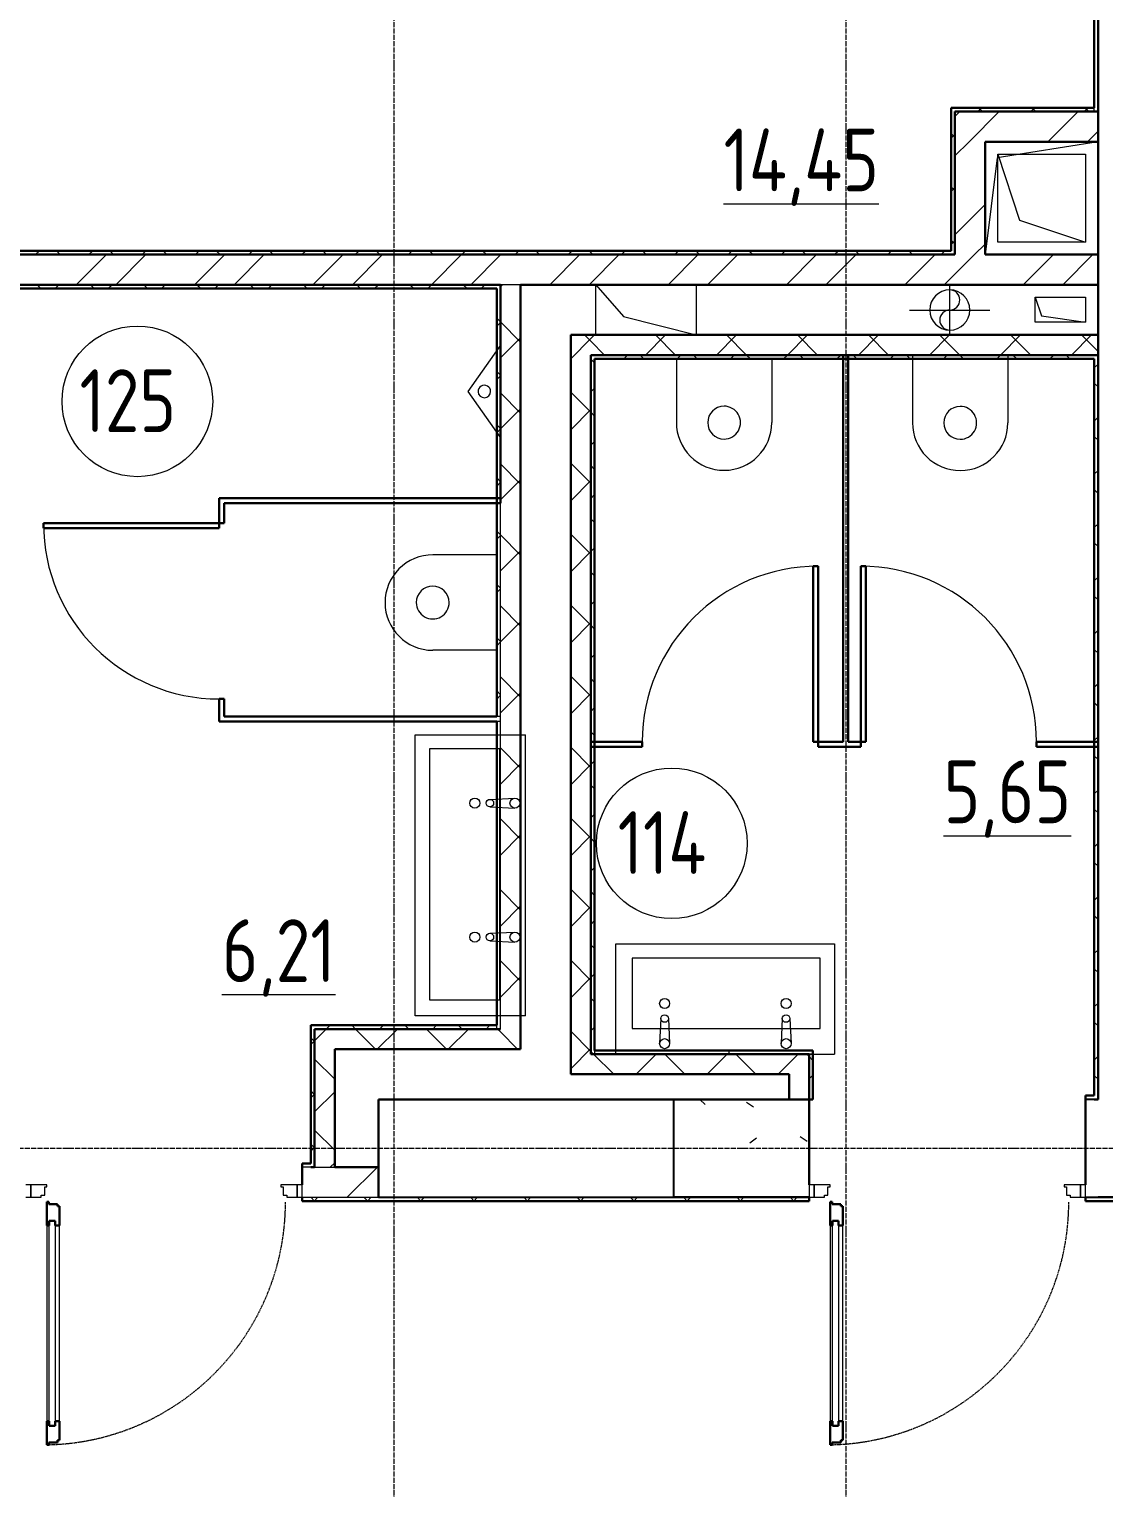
# Model space of a CAD drawing. Header units: millimetres. Extents: x -695119 to 412940, y -249585 to 622758.
# Drawn here: x 124811 to 129092, y -59723 to -53912 of the extents above; entities that cross this region are included whole.
import ezdxf

# ---------------------------------------------------------------- set-up
doc = ezdxf.new("R2010")
doc.units = ezdxf.units.MM
doc.linetypes.add('ADSK_Линия сетки', pattern=[25, 20, -2.5, 0, -2.5])
doc.linetypes.add('ADSK_Штриховая_ш2 п1_5', pattern=[4.5, 3, -1.5])
for name, color, linetype, lineweight in [('Двери', 8, 'Continuous', 9), ('Каркас_Импост', 8, 'Continuous', 9), ('Линии', 7, 'Continuous', 9), ('Марки помещений', 8, 'Continuous', 20), ('Монтажный зазор', 8, 'Continuous', 9), ('Оси', 252, 'Continuous', 9), ('Остекление', 8, 'Continuous', 9), ('Открывание', 8, 'ADSK_Штриховая_ш2 п1_5', 9), ('Панель', 252, 'Continuous', 30), ('Перекрытия', 7, 'Continuous', 18), ('Сантехнические приборы', 8, 'Continuous', 18), ('Стены разрез', 7, 'Continuous', 30), ('Стены штриховка', 7, 'Continuous', 9)]:
    doc.layers.add(name, color=color, linetype=linetype, lineweight=lineweight)
doc.layers.add('Стены', color=194, linetype='Continuous')
doc.styles.add('GOST 2.304 type A_1', font='', dxfattribs={"height": 350})
doc.styles.get('GOST 2.304 type A_1').set_extended_font_data('GOST 2.304 type A')

# ---------------------------------------------------------------- blocks, each defined once
blk = doc.blocks.new('1 этаж')
at = {"color": 251, "lineweight": 18, "true_color": 0x636466}
for p, q in [((-45750.8, -135537.4), (-46152.5, -135602.1)), ((-46152.5, -135602.1), (-46200.8, -135987.4)), ((-46150.4, -135937.4), (-46150.4, -135587.4)), ((-46150.4, -135587.4), (-45800.4, -135587.4)), ((-46150.4, -135587.4), (-46062.9, -135849.9)), ((-45800.4, -135587.4), (-45800.4, -135937.4)), ((-46062.9, -135849.9), (-45800.4, -135937.4)), ((-45800.4, -135937.4), (-46150.4, -135937.4)), ((-47750.8, -136107.4), (-47641.3, -136234)), ((-47750.8, -136307.4), (-47750.8, -136107.4)), ((-47350.8, -136107.4), (-47350.8, -136307.4)), ((-46341.2, -136307.4), (-46341.2, -136107.4)), ((-46000.8, -136256.4), (-46000.8, -136156.4)), ((-46000.8, -136156.4), (-45800.8, -136156.4)), ((-46000.8, -136156.4), (-45975.8, -136231.4)), ((-45800.8, -136156.4), (-45800.8, -136256.4)), ((-47641.3, -136234), (-47350.8, -136307.4)), ((-46501.2, -136207.9), (-46181.2, -136207.9)), ((-45800.8, -136256.4), (-46000.8, -136256.4)), ((-45975.8, -136231.4), (-45800.8, -136256.4))]:
    blk.add_line(p, q, dxfattribs=at)
for centre, radius, start, end in [((-46341.2, -136207.9), 80, 0, 180), ((-46341.2, -136167.9), 40, 270, 90), ((-46341.2, -136207.9), 80, 180, 0), ((-46341.2, -136247.9), 40, 90, 270)]:
    blk.add_arc(centre, radius, start, end, dxfattribs=at)
at = {"layer": 'Двери', "color": 251, "true_color": 0x636466}
for centre, start, end in [((-49250.8, -137057.4), 180, 270), ((-46865.8, -137928.4), 90, 180), ((-46695.8, -137928.4), 0, 90)]:
    blk.add_arc(centre, 700, start, end, dxfattribs=at)
at = {"layer": 'Каркас_Импост', "color": 251, "true_color": 0x636466}
for p, q in [((-49936.8, -139692.4), (-50000.8, -139692.4)), ((-50000.8, -139692.4), (-50000.8, -139742.4)), ((-50000.8, -139742.4), (-49959.8, -139742.4)), ((-49959.8, -139742.4), (-49959.8, -139734.4)), ((-49959.8, -139734.4), (-49945.8, -139734.4)), ((-49945.8, -139734.4), (-49945.8, -139700.4)), ((-49945.8, -139700.4), (-49936.8, -139700.4)), ((-49936.8, -139700.4), (-49936.8, -139692.4)), ((-48940.8, -139692.4), (-49004.8, -139692.4)), ((-49004.8, -139692.4), (-49004.8, -139700.4)), ((-49004.8, -139700.4), (-48995.8, -139700.4)), ((-48995.8, -139700.4), (-48995.8, -139734.4)), ((-48995.8, -139734.4), (-48981.8, -139734.4)), ((-48981.8, -139734.4), (-48981.8, -139742.4)), ((-48981.8, -139742.4), (-48940.8, -139742.4)), ((-48940.8, -139742.4), (-48940.8, -139692.4)), ((-46817.2, -139692.4), (-46881.2, -139692.4)), ((-46881.2, -139692.4), (-46881.2, -139742.4)), ((-46881.2, -139742.4), (-46840.2, -139742.4)), ((-46840.2, -139742.4), (-46840.2, -139734.4)), ((-46840.2, -139734.4), (-46826.2, -139734.4)), ((-46826.2, -139734.4), (-46826.2, -139700.4)), ((-46826.2, -139700.4), (-46817.2, -139700.4)), ((-46817.2, -139700.4), (-46817.2, -139692.4)), ((-45821.2, -139692.4), (-45885.2, -139692.4)), ((-45885.2, -139692.4), (-45885.2, -139700.4)), ((-45885.2, -139700.4), (-45876.2, -139700.4)), ((-45876.2, -139700.4), (-45876.2, -139734.4)), ((-45876.2, -139734.4), (-45862.2, -139734.4)), ((-45862.2, -139734.4), (-45862.2, -139742.4)), ((-45862.2, -139742.4), (-45821.2, -139742.4)), ((-45821.2, -139742.4), (-45821.2, -139692.4))]:
    blk.add_line(p, q, dxfattribs=at)
at = {"layer": 'Линии', "color": 251, "true_color": 0x636466}
for p, q in [((-48470.8, -139019.9), (-48470.8, -137899.9)), ((-48470.8, -137899.9), (-48030.8, -137899.9)), ((-48030.8, -139019.9), (-48030.8, -137899.9)), ((-48412.8, -137955.8), (-48412.8, -138955.8)), ((-48132.8, -137955.8), (-48412.8, -137955.8)), ((-48132.8, -138955.8), (-48132.8, -137955.8)), ((-48172.8, -138157.2), (-48073.8, -138152.2)), ((-48172.8, -138187.2), (-48073.8, -138192.1)), ((-48172.8, -138690.8), (-48073.8, -138685.8)), ((-48172.8, -138720.8), (-48073.8, -138725.8)), ((-47670.8, -138732.4), (-46800.8, -138732.4)), ((-47670.8, -139172.4), (-47670.8, -138732.4)), ((-46800.8, -138732.4), (-46800.8, -139172.4)), ((-47606.8, -138790.4), (-47606.8, -139070.4)), ((-46856.8, -138790.4), (-47606.8, -138790.4)), ((-46856.8, -139070.4), (-46856.8, -138790.4)), ((-48412.8, -138955.8), (-48132.8, -138955.8)), ((-48030.8, -139019.9), (-48470.8, -139019.9)), ((-47491.8, -139030.4), (-47496.7, -139129.4)), ((-47461.8, -139030.4), (-47456.8, -139129.4)), ((-47008.1, -139030.4), (-47013.1, -139129.4)), ((-46978.1, -139030.4), (-46973.1, -139129.4)), ((-47606.8, -139070.4), (-46856.8, -139070.4)), ((-47670.8, -139172.4), (-46800.8, -139172.4))]:
    blk.add_line(p, q, dxfattribs=at)
for centre, radius in [((-48232.8, -138172.2), 20), ((-48172.8, -138172.2), 15), ((-48072.8, -138172.2), 20), ((-48232.8, -138705.8), 20), ((-48172.8, -138705.8), 15), ((-48072.8, -138705.8), 20), ((-47476.8, -138970.4), 20), ((-46993.1, -138970.4), 20), ((-47476.8, -139030.4), 15), ((-46993.1, -139030.4), 15), ((-47476.8, -139130.4), 20), ((-46993.1, -139130.4), 20)]:
    blk.add_circle(centre, radius, dxfattribs=at)
at = {"layer": 'Марки помещений', "color": 251, "true_color": 0x636466}
for centre in [(-49576.8, -136571.9), (-47448.5, -138332.5)]:
    blk.add_circle(centre, 300, dxfattribs=at)
at = {"layer": 'Монтажный зазор', "color": 251, "true_color": 0x636466}
for p, q in [((-50000.8, -139692.4), (-50020.8, -139692.4)), ((-50020.8, -139742.4), (-50000.8, -139742.4)), ((-50000.8, -139742.4), (-50000.8, -139692.4)), ((-48920.8, -139692.4), (-48940.8, -139692.4)), ((-48940.8, -139692.4), (-48940.8, -139742.4)), ((-48940.8, -139742.4), (-48920.8, -139742.4)), ((-48920.8, -139742.4), (-48920.8, -139692.4)), ((-46901.2, -139692.4), (-46901.2, -139742.4)), ((-46881.2, -139692.4), (-46901.2, -139692.4)), ((-46901.2, -139742.4), (-46881.2, -139742.4)), ((-46881.2, -139742.4), (-46881.2, -139692.4)), ((-45801.2, -139692.4), (-45821.2, -139692.4)), ((-45821.2, -139692.4), (-45821.2, -139742.4)), ((-45821.2, -139742.4), (-45801.2, -139742.4)), ((-45801.2, -139742.4), (-45801.2, -139692.4))]:
    blk.add_line(p, q, dxfattribs=at)
at = {"layer": 'Оси', "color": 251, "linetype": 'ADSK_Линия сетки', "true_color": 0x636466}
for p, q in [((-48555.8, -131547.4), (-48555.8, -160943.1)), ((-46755.8, -131547.4), (-46755.8, -160943.1)), ((4311.5, -139547.4), (-72628.1, -139547.4))]:
    blk.add_line(p, q, dxfattribs=at)
at = {"layer": 'Остекление', "color": 251, "true_color": 0x636466}
for p, q in [((-49927.8, -139836.4), (-49903.8, -139836.4)), ((-49927.8, -140652.4), (-49927.8, -139836.4)), ((-49903.8, -139836.4), (-49903.8, -140652.4)), ((-46808.2, -139836.4), (-46784.2, -139836.4)), ((-46808.2, -140652.4), (-46808.2, -139836.4)), ((-46784.2, -139836.4), (-46784.2, -140652.4)), ((-49903.8, -140652.4), (-49927.8, -140652.4)), ((-46784.2, -140652.4), (-46808.2, -140652.4))]:
    blk.add_line(p, q, dxfattribs=at)
at = {"layer": 'Открывание', "color": 251, "true_color": 0x636466}
for centre in [(-49954.8, -139760.4), (-46835.2, -139760.4)]:
    blk.add_arc(centre, 968, 271.06548, 0, dxfattribs=at)
at = {"layer": 'Панель', "color": 251, "true_color": 0x636466}
for p, q in [((-49950.8, -137057.4), (-49950.8, -137077.4)), ((-49250.8, -137057.4), (-49950.8, -137057.4)), ((-49250.8, -137077.4), (-49250.8, -137057.4)), ((-49950.8, -137077.4), (-49250.8, -137077.4)), ((-46865.8, -137228.4), (-46885.8, -137228.4)), ((-46885.8, -137228.4), (-46885.8, -137928.4)), ((-46865.8, -137928.4), (-46865.8, -137228.4)), ((-46695.8, -137928.4), (-46695.8, -137228.4)), ((-46695.8, -137228.4), (-46675.8, -137228.4)), ((-46675.8, -137228.4), (-46675.8, -137928.4)), ((-46885.8, -137928.4), (-46865.8, -137928.4)), ((-46675.8, -137928.4), (-46695.8, -137928.4)), ((-49928.8, -139760.4), (-49936.8, -139760.4)), ((-49936.8, -139760.4), (-49936.8, -139854.4)), ((-49928.8, -139769.4), (-49928.8, -139760.4)), ((-49894.8, -139769.4), (-49928.8, -139769.4)), ((-49894.8, -139778.4), (-49894.8, -139769.4)), ((-49886.8, -139778.4), (-49894.8, -139778.4)), ((-49886.8, -139854.4), (-49886.8, -139778.4)), ((-46809.2, -139760.4), (-46817.2, -139760.4)), ((-46817.2, -139760.4), (-46817.2, -139854.4)), ((-46809.2, -139769.4), (-46809.2, -139760.4)), ((-46775.2, -139769.4), (-46809.2, -139769.4)), ((-46775.2, -139778.4), (-46775.2, -139769.4)), ((-46767.2, -139778.4), (-46775.2, -139778.4)), ((-46767.2, -139854.4), (-46767.2, -139778.4)), ((-49927.8, -139854.4), (-49936.8, -139854.4)), ((-49927.8, -139836.4), (-49927.8, -139854.4)), ((-49903.8, -139836.4), (-49927.8, -139836.4)), ((-49903.8, -139854.4), (-49903.8, -139836.4)), ((-49886.8, -139854.4), (-49903.8, -139854.4)), ((-46808.2, -139854.4), (-46817.2, -139854.4)), ((-46808.2, -139836.4), (-46808.2, -139854.4)), ((-46784.2, -139836.4), (-46808.2, -139836.4)), ((-46784.2, -139854.4), (-46784.2, -139836.4)), ((-46767.2, -139854.4), (-46784.2, -139854.4)), ((-49936.8, -140634.4), (-49936.8, -140728.4)), ((-49927.8, -140634.4), (-49936.8, -140634.4)), ((-49927.8, -140652.4), (-49927.8, -140634.4)), ((-49903.8, -140652.4), (-49927.8, -140652.4)), ((-49903.8, -140634.4), (-49903.8, -140652.4)), ((-49886.8, -140634.4), (-49903.8, -140634.4)), ((-49886.8, -140710.4), (-49886.8, -140634.4)), ((-46817.2, -140634.4), (-46817.2, -140728.4)), ((-46808.2, -140634.4), (-46817.2, -140634.4)), ((-46808.2, -140652.4), (-46808.2, -140634.4)), ((-46784.2, -140652.4), (-46808.2, -140652.4)), ((-46784.2, -140634.4), (-46784.2, -140652.4)), ((-46767.2, -140634.4), (-46784.2, -140634.4)), ((-46767.2, -140710.4), (-46767.2, -140634.4)), ((-49936.8, -140728.4), (-49928.8, -140728.4)), ((-49928.8, -140728.4), (-49928.8, -140719.4)), ((-49928.8, -140719.4), (-49894.8, -140719.4)), ((-49894.8, -140719.4), (-49894.8, -140710.4)), ((-49894.8, -140710.4), (-49886.8, -140710.4)), ((-46817.2, -140728.4), (-46809.2, -140728.4)), ((-46809.2, -140728.4), (-46809.2, -140719.4)), ((-46809.2, -140719.4), (-46775.2, -140719.4)), ((-46775.2, -140719.4), (-46775.2, -140710.4)), ((-46775.2, -140710.4), (-46767.2, -140710.4))]:
    blk.add_line(p, q, dxfattribs=at)
at = {"layer": 'Панель', "color": 251, "lineweight": 9, "true_color": 0x636466}
for p, q in [((-49936.8, -139854.4), (-49936.8, -140634.4)), ((-49886.8, -140634.4), (-49886.8, -139854.4)), ((-46817.2, -139854.4), (-46817.2, -140634.4)), ((-46767.2, -140634.4), (-46767.2, -139854.4))]:
    blk.add_line(p, q, dxfattribs=at)
at = {"layer": 'Перекрытия', "color": 251, "true_color": 0x636466}
for p, q in [((-47750.8, -136307.4), (-47750.8, -136107.4)), ((-47350.8, -136107.4), (-47350.8, -136307.4))]:
    blk.add_line(p, q, dxfattribs=at)
at = {"layer": 'Сантехнические приборы', "color": 251, "true_color": 0x636466}
for p, q in [((-48130.8, -136347.4), (-48260.3, -136532.4)), ((-47430, -136402.4), (-47430, -136656.4)), ((-47050, -136402.4), (-47050, -136656.4)), ((-46489.8, -136387.4), (-46489.8, -136657.4)), ((-46109.8, -136387.4), (-46109.8, -136657.4)), ((-48260.3, -136532.4), (-48130.8, -136717.4)), ((-48145.8, -137183.3), (-48400.5, -137183.3)), ((-48145.8, -137563.3), (-48400.5, -137563.3))]:
    blk.add_line(p, q, dxfattribs=at)
for centre, radius, start, end in [((-48194.9, -136532.4), 25, 359.5033, 182.23198), ((-48194.9, -136532.4), 25, 182.23198, 359.5033), ((-47240, -136656.4), 65.4, 90.31828, 270.07772), ((-47240, -136656.4), 65.4, 270.07772, 90.31828), ((-46299.8, -136657.4), 65.4, 90.31828, 270.07772), ((-46299.8, -136657.4), 65.4, 270.07772, 90.31828), ((-47240, -136656.4), 190, 180, 270.07114), ((-47240, -136656.4), 190, 270.07114, 0), ((-46299.8, -136657.4), 190, 180, 270.07114), ((-46299.8, -136657.4), 190, 270.07114, 0), ((-48400.5, -137373.3), 190, 90, 180.07114), ((-48400.5, -137373.3), 65.4, 0.31828, 180.07772), ((-48400.5, -137373.3), 190, 180.07114, 270), ((-48400.5, -137373.3), 65.4, 180.07772, 0.31828)]:
    blk.add_arc(centre, radius, start, end, dxfattribs=at)
at = {"layer": 'Стены', "color": 251, "true_color": 0x636466}
for p, q in [((-47440.8, -139742.4), (-47440.8, -139352.4)), ((-45765.8, -139352.4), (-45801.2, -139352.4)), ((-48615.8, -139742.4), (-47440.8, -139742.4)), ((-45801.2, -139742.4), (-45750.8, -139742.4))]:
    blk.add_line(p, q, dxfattribs=at)
at = {"layer": 'Стены разрез', "color": 251, "true_color": 0x636466}
for p, q in [((-45750.8, -139352.4), (-45750.8, -133347.4)), ((-45765.8, -133362.4), (-45765.8, -135402.4)), ((-45765.8, -135402.4), (-46335.8, -135402.4)), ((-46335.8, -135402.4), (-46335.8, -135972.4)), ((-45750.8, -135417.4), (-46320.8, -135417.4)), ((-46320.8, -135417.4), (-46320.8, -135987.4)), ((-46200.8, -135537.4), (-45750.8, -135537.4)), ((-46200.8, -135987.4), (-46200.8, -135537.4)), ((-46320.8, -135987.4), (-51440.8, -135987.4)), ((-46335.8, -135972.4), (-51425.8, -135972.4)), ((-45750.8, -135987.4), (-46200.8, -135987.4)), ((-50070.8, -136107.4), (-48130.8, -136107.4)), ((-50055.8, -136122.4), (-48145.8, -136122.4)), ((-48145.8, -136122.4), (-48145.8, -137827.4)), ((-48130.8, -136977.4), (-48130.8, -136107.4)), ((-48050.8, -136107.4), (-45750.8, -136107.4)), ((-48050.8, -139152.4), (-48050.8, -136107.4)), ((-47850.8, -136307.4), (-47850.8, -139252.4)), ((-45750.8, -136307.4), (-47850.8, -136307.4)), ((-47770.8, -139172.4), (-47770.8, -136387.4)), ((-45750.8, -136387.4), (-47770.8, -136387.4)), ((-47755.8, -139157.4), (-47755.8, -136402.4)), ((-47755.8, -136402.4), (-45765.8, -136402.4)), ((-46765.8, -136387.4), (-46765.8, -137928.4)), ((-46745.8, -137928.4), (-46745.8, -136387.4)), ((-45765.8, -136402.4), (-45765.8, -139337.4)), ((-45750.8, -139352.4), (-45750.8, -136387.4)), ((-49250.8, -136957.4), (-49250.8, -137057.4)), ((-48130.8, -136957.4), (-49250.8, -136957.4)), ((-49230.8, -137057.4), (-49230.8, -136977.4)), ((-49230.8, -136977.4), (-48130.8, -136977.4)), ((-49250.8, -137057.4), (-49230.8, -137057.4)), ((-49230.8, -137757.4), (-49250.8, -137757.4)), ((-49250.8, -137757.4), (-49250.8, -137847.4)), ((-49230.8, -137827.4), (-49230.8, -137757.4)), ((-49250.8, -137847.4), (-48145.8, -137847.4)), ((-48145.8, -137827.4), (-49230.8, -137827.4)), ((-48145.8, -137847.4), (-48145.8, -139057.4)), ((-47565.8, -137928.4), (-47770.8, -137928.4)), ((-47565.8, -137948.4), (-47565.8, -137928.4)), ((-46765.8, -137928.4), (-46865.8, -137928.4)), ((-46865.8, -137928.4), (-46865.8, -137948.4)), ((-46695.8, -137928.4), (-46745.8, -137928.4)), ((-46695.8, -137948.4), (-46695.8, -137928.4)), ((-45750.8, -137928.4), (-45995.8, -137928.4)), ((-45995.8, -137928.4), (-45995.8, -137948.4)), ((-47770.8, -137948.4), (-47565.8, -137948.4)), ((-46865.8, -137948.4), (-46695.8, -137948.4)), ((-45995.8, -137948.4), (-45750.8, -137948.4)), ((-48145.8, -139057.4), (-48885.8, -139057.4)), ((-48885.8, -139057.4), (-48885.8, -139607.4)), ((-48130.8, -139072.4), (-48870.8, -139072.4)), ((-48870.8, -139072.4), (-48870.8, -139622.4)), ((-48790.8, -139152.4), (-48050.8, -139152.4)), ((-48790.8, -139622.4), (-48790.8, -139152.4)), ((-46886.2, -139157.4), (-47755.8, -139157.4)), ((-46886.2, -139352.4), (-46886.2, -139157.4)), ((-46901.2, -139172.4), (-47770.8, -139172.4)), ((-46901.2, -139692.4), (-46901.2, -139172.4)), ((-47850.8, -139252.4), (-46981.2, -139252.4)), ((-46981.2, -139252.4), (-46981.2, -139352.4)), ((-46886.2, -139352.4), (-48615.8, -139352.4)), ((-48615.8, -139742.4), (-48615.8, -139352.4)), ((-45801.2, -139337.4), (-45801.2, -139692.4)), ((-45765.8, -139337.4), (-45801.2, -139337.4)), ((-45750.8, -139352.4), (-45765.8, -139352.4)), ((-48920.8, -139607.4), (-48920.8, -139692.4)), ((-48885.8, -139607.4), (-48920.8, -139607.4)), ((-48870.8, -139622.4), (-48885.8, -139622.4)), ((-48615.8, -139622.4), (-48790.8, -139622.4)), ((-48920.8, -139742.4), (-48920.8, -139757.4)), ((-46901.2, -139742.4), (-47440.8, -139742.4)), ((-46901.2, -139757.4), (-46901.2, -139742.4)), ((-45801.2, -139742.4), (-45801.2, -139757.4)), ((-45750.8, -139742.4), (-44540.8, -139742.4)), ((-48920.8, -139757.4), (-46901.2, -139757.4)), ((-45801.2, -139757.4), (-44525.8, -139757.4))]:
    blk.add_line(p, q, dxfattribs=at)
at = {"layer": 'Стены разрез', "color": 251, "linetype": 'Continuous', "lineweight": 9, "true_color": 0x636466}
for p, q in [((-46320.8, -135436.7), (-46301.5, -135417.4)), ((-46264.4, -135537.4), (-46144.4, -135417.4)), ((-46229.9, -135417.4), (-46214.9, -135402.4)), ((-46211.2, -135417.4), (-46226.2, -135402.4)), ((-46017.8, -135417.4), (-46002.8, -135402.4)), ((-45999, -135417.4), (-46014, -135402.4)), ((-45950, -135537.4), (-45830, -135417.4)), ((-45805.6, -135417.4), (-45790.6, -135402.4)), ((-45786.9, -135417.4), (-45801.9, -135402.4)), ((-45792.9, -135537.4), (-45750.8, -135495.3)), ((-46320.8, -135519.9), (-46335.8, -135504.9)), ((-46335.8, -135523.3), (-46320.8, -135508.3)), ((-46320.8, -135593.8), (-46264.4, -135537.4)), ((-46320.8, -135732), (-46335.8, -135717)), ((-46335.8, -135735.4), (-46320.8, -135720.4)), ((-46320.8, -135908.1), (-46200.8, -135788.1)), ((-46320.8, -135944.1), (-46335.8, -135929.1)), ((-46335.8, -135947.5), (-46320.8, -135932.5)), ((-46242.9, -135987.4), (-46200.8, -135945.3)), ((-49981.9, -135987.4), (-49966.9, -135972.4)), ((-49883.8, -135987.4), (-49898.8, -135972.4)), ((-49820.3, -136107.4), (-49700.3, -135987.4)), ((-49769.8, -135987.4), (-49754.8, -135972.4)), ((-49671.7, -135987.4), (-49686.7, -135972.4)), ((-49663.1, -136107.4), (-49543.1, -135987.4)), ((-49557.6, -135987.4), (-49542.6, -135972.4)), ((-49459.5, -135987.4), (-49474.5, -135972.4)), ((-49348.8, -136107.4), (-49228.8, -135987.4)), ((-49345.5, -135987.4), (-49330.5, -135972.4)), ((-49247.4, -135987.4), (-49262.4, -135972.4)), ((-49191.7, -136107.4), (-49071.7, -135987.4)), ((-49133.4, -135987.4), (-49118.4, -135972.4)), ((-49035.3, -135987.4), (-49050.3, -135972.4)), ((-48921.2, -135987.4), (-48906.2, -135972.4)), ((-48877.4, -136107.4), (-48757.4, -135987.4)), ((-48823.1, -135987.4), (-48838.1, -135972.4)), ((-48720.2, -136107.4), (-48600.2, -135987.4)), ((-48709.1, -135987.4), (-48694.1, -135972.4)), ((-48611, -135987.4), (-48626, -135972.4)), ((-48497, -135987.4), (-48482, -135972.4)), ((-48398.9, -135987.4), (-48413.9, -135972.4)), ((-48405.9, -136107.4), (-48285.9, -135987.4)), ((-48284.8, -135987.4), (-48269.8, -135972.4)), ((-48248.7, -136107.4), (-48128.7, -135987.4)), ((-48186.7, -135987.4), (-48201.7, -135972.4)), ((-48072.7, -135987.4), (-48057.7, -135972.4)), ((-47974.6, -135987.4), (-47989.6, -135972.4)), ((-47934.4, -136107.4), (-47814.4, -135987.4)), ((-47860.6, -135987.4), (-47845.6, -135972.4)), ((-47762.5, -135987.4), (-47777.5, -135972.4)), ((-47777.3, -136107.4), (-47657.3, -135987.4)), ((-47648.4, -135987.4), (-47633.4, -135972.4)), ((-47550.4, -135987.4), (-47565.4, -135972.4)), ((-47463, -136107.4), (-47343, -135987.4)), ((-47436.3, -135987.4), (-47421.3, -135972.4)), ((-47338.2, -135987.4), (-47353.2, -135972.4)), ((-47305.8, -136107.4), (-47185.8, -135987.4)), ((-47224.2, -135987.4), (-47209.2, -135972.4)), ((-47126.1, -135987.4), (-47141.1, -135972.4)), ((-47012, -135987.4), (-46997, -135972.4)), ((-46991.5, -136107.4), (-46871.5, -135987.4)), ((-46914, -135987.4), (-46929, -135972.4)), ((-46834.4, -136107.4), (-46714.4, -135987.4)), ((-46799.9, -135987.4), (-46784.9, -135972.4)), ((-46701.8, -135987.4), (-46716.8, -135972.4)), ((-46587.8, -135987.4), (-46572.8, -135972.4)), ((-46520, -136107.4), (-46400, -135987.4)), ((-46489.7, -135987.4), (-46504.7, -135972.4)), ((-46375.6, -135987.4), (-46360.6, -135972.4)), ((-46362.9, -136107.4), (-46242.9, -135987.4)), ((-46048.6, -136107.4), (-45928.6, -135987.4)), ((-45891.4, -136107.4), (-45771.4, -135987.4)), ((-49960.9, -136122.4), (-49975.9, -136107.4)), ((-49904.8, -136122.4), (-49889.8, -136107.4)), ((-49748.8, -136122.4), (-49763.8, -136107.4)), ((-49692.6, -136122.4), (-49677.6, -136107.4)), ((-49536.7, -136122.4), (-49551.7, -136107.4)), ((-49480.5, -136122.4), (-49465.5, -136107.4)), ((-49324.5, -136122.4), (-49339.5, -136107.4)), ((-49268.4, -136122.4), (-49253.4, -136107.4)), ((-49112.4, -136122.4), (-49127.4, -136107.4)), ((-49056.2, -136122.4), (-49041.2, -136107.4)), ((-48900.3, -136122.4), (-48915.3, -136107.4)), ((-48844.1, -136122.4), (-48829.1, -136107.4)), ((-48688.1, -136122.4), (-48703.1, -136107.4)), ((-48632, -136122.4), (-48617, -136107.4)), ((-48476, -136122.4), (-48491, -136107.4)), ((-48419.8, -136122.4), (-48404.8, -136107.4)), ((-48263.9, -136122.4), (-48278.9, -136107.4)), ((-48207.7, -136122.4), (-48192.7, -136107.4)), ((-48130.8, -136116.2), (-48122, -136107.4)), ((-48130.8, -136255.4), (-48145.8, -136240.4)), ((-48050.8, -136335.4), (-48130.8, -136255.4)), ((-48145.8, -136272.6), (-48130.8, -136257.6)), ((-47770.8, -136332.6), (-47796, -136307.4)), ((-47770.8, -136321.9), (-47756.3, -136307.4)), ((-47553.5, -136387.4), (-47473.5, -136307.4)), ((-47433.2, -136387.4), (-47513.2, -136307.4)), ((-47270.6, -136387.4), (-47190.6, -136307.4)), ((-47150.4, -136387.4), (-47230.4, -136307.4)), ((-46987.8, -136387.4), (-46907.8, -136307.4)), ((-46867.5, -136387.4), (-46947.5, -136307.4)), ((-46704.9, -136387.4), (-46624.9, -136307.4)), ((-46584.7, -136387.4), (-46664.7, -136307.4)), ((-46422.1, -136387.4), (-46342.1, -136307.4)), ((-46301.8, -136387.4), (-46381.8, -136307.4)), ((-46139.3, -136387.4), (-46059.3, -136307.4)), ((-46019, -136387.4), (-46099, -136307.4)), ((-45856.4, -136387.4), (-45776.4, -136307.4)), ((-45750.8, -136372.7), (-45816.1, -136307.4)), ((-48130.8, -136399), (-48050.8, -136319)), ((-47850.8, -136401.9), (-47770.8, -136321.9)), ((-47716, -136387.4), (-47770.8, -136332.6)), ((-47755.8, -136418.3), (-47770.8, -136403.3)), ((-47639.2, -136402.4), (-47624.2, -136387.4)), ((-47559.6, -136402.4), (-47574.6, -136387.4)), ((-47427, -136402.4), (-47412, -136387.4)), ((-47347.5, -136402.4), (-47362.5, -136387.4)), ((-47214.9, -136402.4), (-47199.9, -136387.4)), ((-47135.4, -136402.4), (-47150.4, -136387.4)), ((-47002.8, -136402.4), (-46987.8, -136387.4)), ((-46923.2, -136402.4), (-46938.2, -136387.4)), ((-46790.6, -136402.4), (-46775.6, -136387.4)), ((-46711.1, -136402.4), (-46726.1, -136387.4)), ((-46578.5, -136402.4), (-46563.5, -136387.4)), ((-46499, -136402.4), (-46514, -136387.4)), ((-46366.4, -136402.4), (-46351.4, -136387.4)), ((-46286.8, -136402.4), (-46301.8, -136387.4)), ((-46154.3, -136402.4), (-46139.3, -136387.4)), ((-46074.7, -136402.4), (-46089.7, -136387.4)), ((-45942.1, -136402.4), (-45927.1, -136387.4)), ((-45862.6, -136402.4), (-45877.6, -136387.4)), ((-45765.8, -136438.2), (-45750.8, -136423.2)), ((-48130.8, -136467.6), (-48145.8, -136452.6)), ((-48145.8, -136484.7), (-48130.8, -136469.7)), ((-48050.8, -136618.3), (-48130.8, -136538.3)), ((-47770.8, -136615.4), (-47850.8, -136535.4)), ((-47770.8, -136534), (-47755.8, -136519)), ((-45750.8, -136514.1), (-45765.8, -136499.1)), ((-48130.8, -136681.9), (-48050.8, -136601.9)), ((-47850.8, -136684.7), (-47770.8, -136604.7)), ((-47755.8, -136630.4), (-47770.8, -136615.4)), ((-45765.8, -136650.3), (-45750.8, -136635.3)), ((-48130.8, -136679.7), (-48145.8, -136664.7)), ((-48145.8, -136696.9), (-48130.8, -136681.9)), ((-45750.8, -136726.3), (-45765.8, -136711.3)), ((-47770.8, -136746.1), (-47755.8, -136731.1)), ((-48050.8, -136901.1), (-48130.8, -136821.1)), ((-47770.8, -136898.3), (-47850.8, -136818.3)), ((-47755.8, -136842.6), (-47770.8, -136827.6)), ((-48130.8, -136891.8), (-48145.8, -136876.8)), ((-48145.8, -136909), (-48130.8, -136894)), ((-48130.8, -136964.7), (-48050.8, -136884.7)), ((-47850.8, -136967.5), (-47770.8, -136887.5)), ((-45765.8, -136862.4), (-45750.8, -136847.4)), ((-47770.8, -136958.3), (-47755.8, -136943.3)), ((-45750.8, -136938.4), (-45765.8, -136923.4)), ((-47755.8, -137054.7), (-47770.8, -137039.7)), ((-45765.8, -137074.6), (-45750.8, -137059.6)), ((-48130.8, -137104), (-48145.8, -137089)), ((-48145.8, -137121.1), (-48130.8, -137106.1)), ((-48050.8, -137184), (-48130.8, -137104)), ((-47770.8, -137181.1), (-47850.8, -137101.1)), ((-48130.8, -137247.5), (-48050.8, -137167.5)), ((-47850.8, -137250.4), (-47770.8, -137170.4)), ((-47770.8, -137170.4), (-47755.8, -137155.4)), ((-45750.8, -137150.5), (-45765.8, -137135.5)), ((-48130.8, -137316.1), (-48145.8, -137301.1)), ((-47755.8, -137266.8), (-47770.8, -137251.8)), ((-45765.8, -137286.7), (-45750.8, -137271.7)), ((-48145.8, -137333.3), (-48130.8, -137318.3)), ((-45750.8, -137362.7), (-45765.8, -137347.7)), ((-48050.8, -137466.8), (-48130.8, -137386.8)), ((-47770.8, -137464), (-47850.8, -137384)), ((-47770.8, -137382.5), (-47755.8, -137367.5)), ((-48130.8, -137530.4), (-48050.8, -137450.4)), ((-47850.8, -137533.2), (-47770.8, -137453.2)), ((-47755.8, -137479), (-47770.8, -137464)), ((-48130.8, -137528.2), (-48145.8, -137513.2)), ((-48145.8, -137545.4), (-48130.8, -137530.4)), ((-45765.8, -137498.8), (-45750.8, -137483.8)), ((-47770.8, -137594.7), (-47755.8, -137579.7)), ((-45750.8, -137574.8), (-45765.8, -137559.8)), ((-48050.8, -137749.7), (-48130.8, -137669.7)), ((-47770.8, -137746.8), (-47850.8, -137666.8)), ((-47755.8, -137691.1), (-47770.8, -137676.1)), ((-45765.8, -137711), (-45750.8, -137696)), ((-48130.8, -137740.4), (-48145.8, -137725.4)), ((-48145.8, -137757.5), (-48130.8, -137742.5)), ((-48130.8, -137813.2), (-48050.8, -137733.2)), ((-47850.8, -137816.1), (-47770.8, -137736.1)), ((-47770.8, -137806.8), (-47755.8, -137791.8)), ((-45750.8, -137786.9), (-45765.8, -137771.9)), ((-47755.8, -137903.2), (-47770.8, -137888.2)), ((-45765.8, -137923.1), (-45750.8, -137908.1)), ((-48050.8, -138032.5), (-48130.8, -137952.5)), ((-47770.8, -138029.7), (-47850.8, -137949.7)), ((-45750.8, -137999.1), (-45765.8, -137984.1)), ((-48130.8, -138096.1), (-48050.8, -138016.1)), ((-47850.8, -138098.9), (-47770.8, -138018.9)), ((-47770.8, -138018.9), (-47755.8, -138003.9)), ((-47755.8, -138115.4), (-47770.8, -138100.4)), ((-45765.8, -138135.2), (-45750.8, -138120.2)), ((-47770.8, -138312.5), (-47850.8, -138232.5)), ((-47770.8, -138231), (-47755.8, -138216)), ((-45750.8, -138211.2), (-45765.8, -138196.2)), ((-48050.8, -138315.3), (-48130.8, -138235.3)), ((-48130.8, -138378.9), (-48050.8, -138298.9)), ((-47850.8, -138381.8), (-47770.8, -138301.8)), ((-47755.8, -138327.5), (-47770.8, -138312.5)), ((-45765.8, -138347.4), (-45750.8, -138332.4)), ((-47770.8, -138443.2), (-47755.8, -138428.2)), ((-45750.8, -138423.3), (-45765.8, -138408.3)), ((-48050.8, -138598.2), (-48130.8, -138518.2)), ((-47770.8, -138595.3), (-47850.8, -138515.3)), ((-48130.8, -138661.8), (-48050.8, -138581.8)), ((-47755.8, -138539.6), (-47770.8, -138524.6)), ((-45765.8, -138559.5), (-45750.8, -138544.5)), ((-47850.8, -138664.6), (-47770.8, -138584.6)), ((-45750.8, -138635.4), (-45765.8, -138620.4)), ((-47770.8, -138655.3), (-47755.8, -138640.3)), ((-47755.8, -138751.8), (-47770.8, -138736.8)), ((-48050.8, -138881), (-48130.8, -138801)), ((-47770.8, -138878.2), (-47850.8, -138798.2)), ((-45765.8, -138771.6), (-45750.8, -138756.6)), ((-48130.8, -138944.6), (-48050.8, -138864.6)), ((-47850.8, -138947.4), (-47770.8, -138867.4)), ((-47770.8, -138867.4), (-47755.8, -138852.4)), ((-45750.8, -138847.6), (-45765.8, -138832.6)), ((-47755.8, -138963.9), (-47770.8, -138948.9)), ((-45765.8, -138983.8), (-45750.8, -138968.8)), ((-45750.8, -139059.7), (-45765.8, -139044.7)), ((-48870.8, -139118.9), (-48824.3, -139072.4)), ((-48824.3, -139072.4), (-48809.3, -139057.4)), ((-48708, -139072.4), (-48723, -139057.4)), ((-48628, -139152.4), (-48708, -139072.4)), ((-48621.4, -139152.4), (-48541.4, -139072.4)), ((-48612.1, -139072.4), (-48597.1, -139057.4)), ((-48495.9, -139072.4), (-48510.9, -139057.4)), ((-48345.2, -139152.4), (-48425.2, -139072.4)), ((-48400, -139072.4), (-48385, -139057.4)), ((-48338.6, -139152.4), (-48258.6, -139072.4)), ((-48283.7, -139072.4), (-48298.7, -139057.4)), ((-48187.9, -139072.4), (-48172.9, -139057.4)), ((-48130.8, -139083.9), (-48142.3, -139072.4)), ((-48062.3, -139152.4), (-48130.8, -139083.9)), ((-47770.8, -139161), (-47850.8, -139081)), ((-47770.8, -139079.6), (-47755.8, -139064.6)), ((-48870.8, -139121.7), (-48885.8, -139106.7)), ((-48885.8, -139133.9), (-48870.8, -139118.9)), ((-48055.7, -139152.4), (-48050.8, -139147.4)), ((-47850.8, -139230.3), (-47770.8, -139150.3)), ((-47759.5, -139172.4), (-47770.8, -139161)), ((-47219.8, -139172.4), (-47219.8, -139157.4)), ((-48790.8, -139272.4), (-48870.8, -139192.4)), ((-47679.5, -139252.4), (-47759.5, -139172.4)), ((-47590, -139252.4), (-47510, -139172.4)), ((-47396.6, -139252.4), (-47476.6, -139172.4)), ((-47307.2, -139252.4), (-47227.2, -139172.4)), ((-47113.8, -139252.4), (-47193.8, -139172.4)), ((-47024.4, -139252.4), (-46944.4, -139172.4)), ((-46901.2, -139182.1), (-46910.9, -139172.4)), ((-46886.2, -139197.1), (-46901.2, -139182.1)), ((-45765.8, -139195.9), (-45750.8, -139180.9)), ((-46901.2, -139270.6), (-46886.2, -139255.6)), ((-45750.8, -139271.8), (-45765.8, -139256.8)), ((-48870.8, -139333.8), (-48885.8, -139318.8)), ((-48885.8, -139346), (-48870.8, -139331)), ((-48870.8, -139401.8), (-48790.8, -139321.8)), ((-47337.3, -139352.4), (-47315.2, -139372.6)), ((-47151.1, -139364), (-47122.8, -139382)), ((-48790.8, -139555.2), (-48870.8, -139475.2)), ((-47137.9, -139525.9), (-47111.3, -139505.5)), ((-46936.9, -139500.5), (-46908.6, -139518.5)), ((-48870.8, -139546), (-48885.8, -139531)), ((-48885.8, -139558.2), (-48870.8, -139543.2)), ((-48808.6, -139622.4), (-48790.8, -139604.6)), ((-48740.7, -139742.4), (-48620.7, -139622.4)), ((-48871.5, -139757.4), (-48886.5, -139742.4)), ((-48872.9, -139757.4), (-48857.9, -139742.4)), ((-48659.4, -139757.4), (-48674.4, -139742.4)), ((-48660.7, -139757.4), (-48645.7, -139742.4)), ((-48447.3, -139757.4), (-48462.3, -139742.4)), ((-48448.6, -139757.4), (-48433.6, -139742.4)), ((-48235.1, -139757.4), (-48250.1, -139742.4)), ((-48236.5, -139757.4), (-48221.5, -139742.4)), ((-48023, -139757.4), (-48038, -139742.4)), ((-48024.3, -139757.4), (-48009.3, -139742.4)), ((-47810.9, -139757.4), (-47825.9, -139742.4)), ((-47812.2, -139757.4), (-47797.2, -139742.4)), ((-47598.7, -139757.4), (-47613.7, -139742.4)), ((-47600.1, -139757.4), (-47585.1, -139742.4)), ((-47386.6, -139757.4), (-47401.6, -139742.4)), ((-47387.9, -139757.4), (-47372.9, -139742.4)), ((-47174.5, -139757.4), (-47189.5, -139742.4)), ((-47175.8, -139757.4), (-47160.8, -139742.4)), ((-46962.3, -139757.4), (-46977.3, -139742.4)), ((-46963.7, -139757.4), (-46948.7, -139742.4))]:
    blk.add_line(p, q, dxfattribs=at)
at = {"layer": 'Стены штриховка', "color": 251, "true_color": 0x636466}
for p, q in [((-45765.8, -135417.4), (-45765.8, -135402.4)), ((-48050.8, -136107.4), (-48130.8, -136107.4)), ((-48130.8, -139072.4), (-48130.8, -136977.4)), ((-48130.8, -137827.4), (-48145.8, -137827.4)), ((-48130.8, -137847.4), (-48145.8, -137847.4)), ((-48145.8, -139072.4), (-48145.8, -139057.4)), ((-47755.8, -139157.4), (-47755.8, -139172.4)), ((-46886.2, -139172.4), (-46901.2, -139172.4)), ((-48885.8, -139622.4), (-48920.8, -139622.4)), ((-48870.8, -139622.4), (-48790.8, -139622.4)), ((-48920.8, -139742.4), (-48615.8, -139742.4))]:
    blk.add_line(p, q, dxfattribs=at)
at = {"layer": 'Марки помещений', "color": 251, "true_color": 0x636466, "style": 'GOST 2.304 type A_1'}
for s, p in [('%%U14,45', (-47242.1, -135735.1)), ('125', (-49807.2, -136694.2)), ('%%U5,65', (-46366.1, -138252.3)), ('114', (-47664.1, -138454.7)), ('%%U6,21', (-49240.3, -138885.1))]:
    blk.add_text(s, height=250, dxfattribs=at).set_placement(p)

msp = doc.modelspace()

# ---------------------------------------------------------------- block references
msp.add_blockref('1 этаж', (174819.19, 81176.937))

doc.saveas('drawing.dxf')
